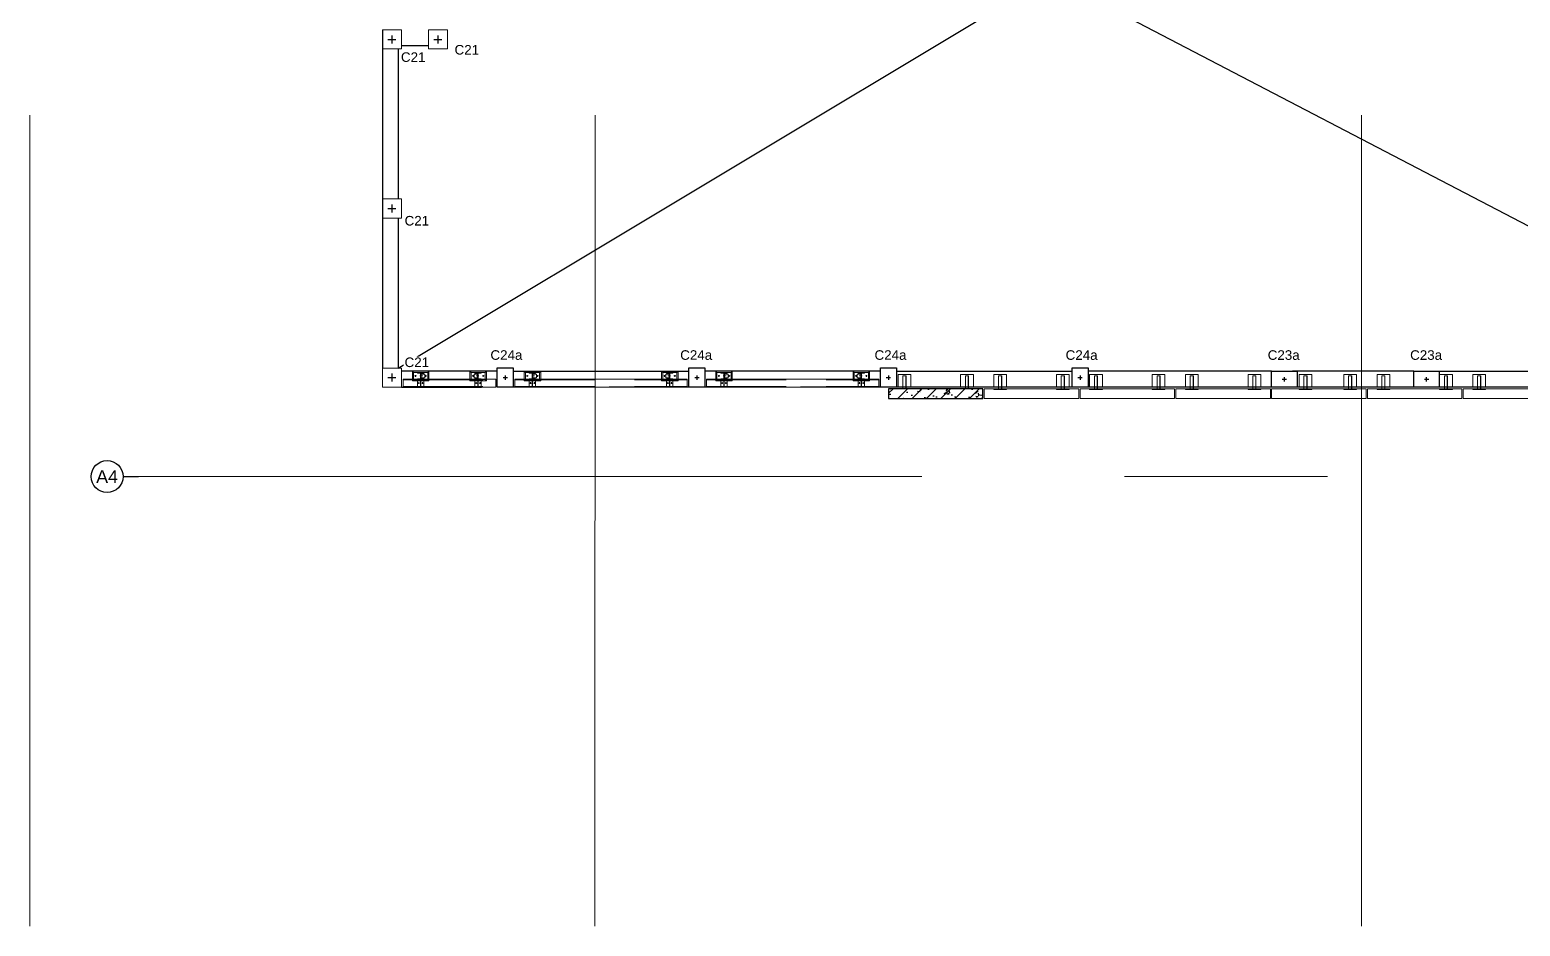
# Model space of a CAD drawing. Header units: millimetres. Extents: x 663313 to 1226001, y 1431724 to 1620898.
# Drawn here: x 663671.32 to 663694.66, y 1524759.19 to 1524773.23 of the extents above; entities that cross this region are included whole.
import ezdxf
from ezdxf.enums import TextEntityAlignment as Align

# ---------------------------------------------------------------- set-up
doc = ezdxf.new("R2010")
doc.units = ezdxf.units.MM
for name, pattern in [('Grid Line', [22.225, 12.7, -3.175, 3.175, -3.175]), ('HIDDEN', [0.375, 0.25, -0.125]), ('XKITLINE00', [0]), ('XKITLINE02', [4, 2, -2])]:
    doc.linetypes.add(name, pattern=pattern)
for name, color, linetype in [('000 - CONCRETE_COL_HATCH_', 251, 'Continuous'), ('000 - CONCRETE_PRECAST_CUT_COLOR_4', 4, 'Continuous'), ('000 - CONCRETE_PRECAST_MAIN_COLOR_1', 1, 'Continuous'), ('000 - CONCRETE_PRECAST_WIPEOUT_', 250, 'Continuous'), ('BR', 6, 'Continuous'), ('CVA044__', 2, 'Continuous'), ('DIM', 1, 'Continuous'), ('Stan-Dim', 6, 'Continuous')]:
    doc.layers.add(name, color=color, linetype=linetype)
for name, color, linetype, lineweight in [('A-FLOR-E', 2, 'Continuous', 9), ('Bolt', 7, 'Continuous', 0), ('Part', 2, 'Continuous', 0), ('S-GRID', 1, 'Continuous', 9)]:
    doc.layers.add(name, color=color, linetype=linetype, lineweight=lineweight)
doc.styles.add('Arial', font='arial.ttf')
doc.styles.add('CKST2', font='romans.shx', dxfattribs={"width": 0.8, "height": 4})

# ---------------------------------------------------------------- blocks, each defined once
blk = doc.blocks.new('C25')
at = {"layer": 'BR', "color": 1}
for p, q in [((-0.034, 0), (0.034, 0)), ((0, 0.034), (0, -0.034))]:
    blk.add_line(p, q, dxfattribs=at)
at = {"layer": 'BR', "color": 5, "ltscale": 5}
blk.add_lwpolyline([(-0.125, 0.2), (0.125, 0.2), (0.125, -0.2), (-0.125, -0.2)], close=True, dxfattribs=at)
blk = doc.blocks.new('C21')
at = {"color": 251}
for p, q in [((0, 0.063), (0, -0.063)), ((0.063, 0), (-0.063, 0))]:
    blk.add_line(p, q, dxfattribs=at)
at = {"layer": 'A-FLOR-E', "color": 5}
blk.add_lwpolyline([(0.15, 0.15), (0.15, -0.15), (-0.15, -0.15), (-0.15, 0.15)], close=True, dxfattribs=at)
blk = doc.blocks.new('C24a')
at = {"layer": 'BR', "color": 1}
for p, q in [((0.034, 0), (-0.034, 0)), ((0, 0.034), (0, -0.034))]:
    blk.add_line(p, q, dxfattribs=at)
at = {"layer": 'BR', "color": 5, "ltscale": 5}
blk.add_lwpolyline([(0.15, 0.125), (0.15, -0.125), (-0.15, -0.125), (-0.15, 0.125)], close=True, dxfattribs=at)
blk = doc.blocks.new('Grid3')
at = {"layer": 'Stan-Dim', "color": 3}
blk.add_line((-4.87, 0), (0, 0), dxfattribs=at)
blk.add_circle((-9.87, 0), 5, dxfattribs=at)
at = {"layer": 'Stan-Dim', "style": 'CKST2', "width": 0.8}
blk.add_attdef('00', text='', height=4, dxfattribs=at).set_placement((-9.87, 0), align=Align.MIDDLE_CENTER)
blk = doc.blocks.new('*U5723')
blk.add_wipeout([(0, 0), (1480, 0), (1480, 150), (0, 150)]).dxf.layer = '000 - CONCRETE_PRECAST_WIPEOUT_'
at = {"layer": '000 - CONCRETE_COL_HATCH_'}
h = blk.add_hatch(dxfattribs=at)
h.set_pattern_fill('ANSI31', color=256)
h.set_pattern_definition([(45, (1531882.3, 694828.04), (-112.253202, 112.253202), [])])
h.paths.add_polyline_path([(0, 0), (1480, 0), (1480, 150), (0, 150)])
h = blk.add_hatch(dxfattribs=at)
h.set_pattern_fill('AR-CONC', color=256, scale=0.05)
h.set_pattern_definition([(50, (1531882.3, 695178.04), (455.46167, -39.84771), [47.625, -523.875]), (355, (1531882.3, 695178.04), (-88.10855, 477.64211), [38.1, -419.10146]), (100.451445, (1531920.25, 695174.7), (367.35312, 437.79438), [40.47502, -445.22561]), (46.1842, (1531882.3, 695305.04), (677.6976, -105.10582), [71.4375, -785.8125]), (96.635558, (1531938.8, 695296.3), (593.51034, 618.5653), [60.71256, -667.83902]), (351.18415, (1531882.3, 695305.04), (593.51034, 618.5653), [57.14992, -628.64933]), (21, (1531945.8, 695273.3), (379.03598, -255.662995), [47.625, -523.875]), (326, (1531945.8, 695273.3), (154.50507, 460.46992), [38.1, -419.1]), (71.451445, (1531977.4, 695252), (533.54105, 204.80692), [40.47502, -445.22484]), (37.5, (1531882.3, 695178.04), (7.721508, 211.387597), [0, -414.02, 0, -425.45, 0, -420.6875]), (7.5, (1531882.3, 695178.04), (167.049156, 250.451437), [0, -242.57, 0, -404.495, 0, -160.3375]), (327.5, (1531740.69, 695178.04), (338.976488, -14.32186), [0, -158.75, 0, -495.3, 0, -657.225]), (317.5, (1531677.2, 695178.04), (370.322953, 63.56623), [0, -206.375, 0, -328.93, 0, -466.725])])
h.paths.add_polyline_path([(0, 0), (1480, 0), (1480, 150), (0, 150)])
at = {"layer": '000 - CONCRETE_PRECAST_MAIN_COLOR_1', "color": 0}
blk.add_lwpolyline([(0, 0), (1480, 0), (1480, 150), (0, 150)], close=True, dxfattribs=at)
blk = doc.blocks.new('44')
at = {"layer": 'Bolt', "color": 21, "linetype": 'XKITLINE00', "lineweight": 0}
for p, q in [((19.865, 44.646), (19.874, 44.646)), ((19.865, 44.586), (19.874, 44.586)), ((19.879, 44.66), (19.879, 44.65)), ((19.879, 44.632), (19.879, 44.641)), ((19.879, 44.6), (19.879, 44.59)), ((19.879, 44.572), (19.879, 44.581)), ((19.893, 44.646), (19.884, 44.646)), ((19.893, 44.586), (19.884, 44.586)), ((19.975, 44.696), (19.984, 44.696)), ((19.975, 44.696), (19.984, 44.696)), ((19.989, 44.71), (19.989, 44.7)), ((19.989, 44.71), (19.989, 44.7)), ((19.989, 44.682), (19.989, 44.691)), ((19.989, 44.682), (19.989, 44.691)), ((20.003, 44.696), (19.994, 44.696)), ((20.003, 44.696), (19.994, 44.696)), ((19.975, 44.536), (19.984, 44.536)), ((19.975, 44.536), (19.984, 44.536)), ((19.989, 44.55), (19.989, 44.54)), ((19.989, 44.55), (19.989, 44.54)), ((19.989, 44.522), (19.989, 44.531)), ((19.989, 44.522), (19.989, 44.531)), ((20.003, 44.536), (19.994, 44.536)), ((20.003, 44.536), (19.994, 44.536)), ((19.865, 43.746), (19.874, 43.746)), ((19.865, 43.686), (19.874, 43.686)), ((19.879, 43.76), (19.879, 43.75)), ((19.879, 43.732), (19.879, 43.741)), ((19.879, 43.7), (19.879, 43.69)), ((19.879, 43.672), (19.879, 43.681)), ((19.893, 43.746), (19.884, 43.746)), ((19.893, 43.686), (19.884, 43.686)), ((19.975, 43.796), (19.984, 43.796)), ((19.975, 43.796), (19.984, 43.796)), ((19.989, 43.81), (19.989, 43.8)), ((19.989, 43.81), (19.989, 43.8)), ((19.989, 43.782), (19.989, 43.791)), ((19.989, 43.782), (19.989, 43.791)), ((19.989, 43.65), (19.989, 43.64)), ((19.989, 43.65), (19.989, 43.64)), ((20.003, 43.796), (19.994, 43.796)), ((20.003, 43.796), (19.994, 43.796)), ((19.975, 43.636), (19.984, 43.636)), ((19.975, 43.636), (19.984, 43.636)), ((19.989, 43.622), (19.989, 43.631)), ((19.989, 43.622), (19.989, 43.631)), ((20.003, 43.636), (19.994, 43.636)), ((20.003, 43.636), (19.994, 43.636)), ((19.975, 42.946), (19.984, 42.946)), ((19.975, 42.946), (19.984, 42.946)), ((19.989, 42.96), (19.989, 42.95)), ((19.989, 42.96), (19.989, 42.95)), ((19.989, 42.932), (19.989, 42.941)), ((19.989, 42.932), (19.989, 42.941)), ((20.003, 42.946), (19.994, 42.946)), ((20.003, 42.946), (19.994, 42.946)), ((19.865, 42.896), (19.874, 42.896)), ((19.865, 42.836), (19.874, 42.836)), ((19.879, 42.91), (19.879, 42.9)), ((19.879, 42.882), (19.879, 42.891)), ((19.879, 42.85), (19.879, 42.84)), ((19.879, 42.822), (19.879, 42.831)), ((19.893, 42.896), (19.884, 42.896)), ((19.893, 42.836), (19.884, 42.836)), ((19.975, 42.786), (19.984, 42.786)), ((19.975, 42.786), (19.984, 42.786)), ((19.989, 42.8), (19.989, 42.79)), ((19.989, 42.8), (19.989, 42.79)), ((19.989, 42.772), (19.989, 42.781)), ((19.989, 42.772), (19.989, 42.781)), ((20.003, 42.786), (19.994, 42.786)), ((20.003, 42.786), (19.994, 42.786)), ((19.865, 40.746), (19.874, 40.746)), ((19.865, 40.686), (19.874, 40.686)), ((19.879, 40.76), (19.879, 40.751)), ((19.879, 40.732), (19.879, 40.741)), ((19.879, 40.7), (19.879, 40.691)), ((19.879, 40.672), (19.879, 40.681)), ((19.893, 40.746), (19.884, 40.746)), ((19.893, 40.686), (19.884, 40.686)), ((19.975, 40.796), (19.984, 40.796)), ((19.975, 40.796), (19.984, 40.796)), ((19.975, 40.636), (19.984, 40.636)), ((19.975, 40.636), (19.984, 40.636)), ((19.989, 40.81), (19.989, 40.801)), ((19.989, 40.81), (19.989, 40.801)), ((19.989, 40.782), (19.989, 40.791)), ((19.989, 40.782), (19.989, 40.791)), ((19.989, 40.65), (19.989, 40.641)), ((19.989, 40.65), (19.989, 40.641)), ((19.989, 40.622), (19.989, 40.631)), ((19.989, 40.622), (19.989, 40.631)), ((20.003, 40.796), (19.994, 40.796)), ((20.003, 40.796), (19.994, 40.796)), ((20.003, 40.636), (19.994, 40.636)), ((20.003, 40.636), (19.994, 40.636)), ((19.879, 39.91), (19.879, 39.901)), ((19.975, 39.946), (19.984, 39.946)), ((19.975, 39.946), (19.984, 39.946)), ((19.989, 39.96), (19.989, 39.951)), ((19.989, 39.96), (19.989, 39.951)), ((19.989, 39.932), (19.989, 39.941)), ((19.989, 39.932), (19.989, 39.941)), ((20.003, 39.946), (19.994, 39.946)), ((20.003, 39.946), (19.994, 39.946)), ((19.865, 39.896), (19.874, 39.896)), ((19.865, 39.836), (19.874, 39.836)), ((19.879, 39.882), (19.879, 39.891)), ((19.879, 39.85), (19.879, 39.841)), ((19.879, 39.822), (19.879, 39.831)), ((19.893, 39.896), (19.884, 39.896)), ((19.893, 39.836), (19.884, 39.836)), ((19.975, 39.786), (19.984, 39.786)), ((19.975, 39.786), (19.984, 39.786)), ((19.989, 39.8), (19.989, 39.791)), ((19.989, 39.8), (19.989, 39.791)), ((19.989, 39.772), (19.989, 39.781)), ((19.989, 39.772), (19.989, 39.781)), ((20.003, 39.786), (19.994, 39.786)), ((20.003, 39.786), (19.994, 39.786)), ((19.989, 37.81), (19.989, 37.801)), ((19.989, 37.81), (19.989, 37.801)), ((19.865, 37.746), (19.874, 37.746)), ((19.865, 37.686), (19.874, 37.686)), ((19.879, 37.76), (19.879, 37.751)), ((19.879, 37.732), (19.879, 37.741)), ((19.879, 37.7), (19.879, 37.691)), ((19.879, 37.672), (19.879, 37.681)), ((19.893, 37.746), (19.884, 37.746)), ((19.893, 37.686), (19.884, 37.686)), ((19.975, 37.796), (19.984, 37.796)), ((19.975, 37.796), (19.984, 37.796)), ((19.975, 37.636), (19.984, 37.636)), ((19.975, 37.636), (19.984, 37.636)), ((19.989, 37.782), (19.989, 37.791)), ((19.989, 37.782), (19.989, 37.791)), ((19.989, 37.65), (19.989, 37.641)), ((19.989, 37.65), (19.989, 37.641)), ((19.989, 37.622), (19.989, 37.631)), ((19.989, 37.622), (19.989, 37.631)), ((20.003, 37.796), (19.994, 37.796)), ((20.003, 37.796), (19.994, 37.796)), ((20.003, 37.636), (19.994, 37.636)), ((20.003, 37.636), (19.994, 37.636))]:
    blk.add_line(p, q, dxfattribs=at)
at = {"layer": 'Bolt', "color": 21, "linetype": 'XKITLINE02', "lineweight": 0}
for p, q in [((19.969, 44.613), (19.969, 44.608)), ((19.982, 44.613), (19.982, 44.619)), ((19.982, 44.619), (19.982, 44.613)), ((19.989, 44.627), (19.989, 44.584)), ((19.996, 44.613), (19.996, 44.619)), ((19.996, 44.619), (19.996, 44.613)), ((20.008, 44.613), (20.008, 44.608)), ((19.969, 43.719), (19.969, 43.724)), ((19.982, 43.719), (19.982, 43.713)), ((19.982, 43.713), (19.982, 43.719)), ((19.989, 43.705), (19.989, 43.748)), ((19.996, 43.719), (19.996, 43.713)), ((19.996, 43.713), (19.996, 43.719)), ((20.008, 43.719), (20.008, 43.724)), ((19.969, 42.863), (19.969, 42.858)), ((19.982, 42.863), (19.982, 42.869)), ((19.982, 42.869), (19.982, 42.863)), ((19.989, 42.877), (19.989, 42.834)), ((19.996, 42.863), (19.996, 42.869)), ((19.996, 42.869), (19.996, 42.863)), ((20.008, 42.863), (20.008, 42.858)), ((19.969, 40.719), (19.969, 40.724)), ((19.982, 40.719), (19.982, 40.713)), ((19.982, 40.713), (19.982, 40.719)), ((19.989, 40.705), (19.989, 40.748)), ((19.996, 40.719), (19.996, 40.713)), ((19.996, 40.713), (19.996, 40.719)), ((20.008, 40.719), (20.008, 40.724)), ((19.969, 39.863), (19.969, 39.858)), ((19.982, 39.863), (19.982, 39.869)), ((19.982, 39.869), (19.982, 39.863)), ((19.989, 39.877), (19.989, 39.834)), ((19.996, 39.863), (19.996, 39.869)), ((19.996, 39.869), (19.996, 39.863)), ((20.008, 39.863), (20.008, 39.858)), ((19.969, 37.719), (19.969, 37.724)), ((19.982, 37.719), (19.982, 37.713)), ((19.982, 37.713), (19.982, 37.719)), ((19.989, 37.705), (19.989, 37.748)), ((19.996, 37.719), (19.996, 37.713)), ((19.996, 37.713), (19.996, 37.719)), ((20.008, 37.719), (20.008, 37.724))]:
    blk.add_line(p, q, dxfattribs=at)
at = {"layer": 'Part', "color": 251, "linetype": 'HIDDEN', "lineweight": 0, "ltscale": 5}
for p, q in [((19.822, 44.891), (19.822, 43.441)), ((19.931, 44.891), (19.931, 43.441)), ((19.822, 43.141), (19.822, 40.442)), ((19.931, 43.141), (19.931, 40.442)), ((19.822, 40.141), (19.822, 37.441)), ((19.931, 40.141), (19.931, 37.441))]:
    blk.add_line(p, q, dxfattribs=at)
at = {"layer": 'Part', "linetype": 'XKITLINE02', "lineweight": 0}
for p, q in [((19.939, 44.619), (19.819, 44.619)), ((19.939, 44.613), (19.819, 44.613)), ((19.959, 44.608), (20.019, 44.608)), ((19.939, 43.719), (19.819, 43.719)), ((19.939, 43.713), (19.819, 43.713)), ((19.959, 43.724), (20.019, 43.724)), ((19.939, 42.869), (19.819, 42.869)), ((19.939, 42.863), (19.819, 42.863)), ((19.959, 42.858), (20.019, 42.858)), ((19.939, 40.719), (19.819, 40.719)), ((19.939, 40.713), (19.819, 40.713)), ((19.959, 40.724), (20.019, 40.724)), ((19.939, 39.869), (19.819, 39.869)), ((19.939, 39.863), (19.819, 39.863)), ((19.959, 39.858), (20.019, 39.858)), ((19.939, 37.719), (19.819, 37.719)), ((19.939, 37.713), (19.819, 37.713)), ((19.959, 37.724), (20.019, 37.724))]:
    blk.add_line(p, q, dxfattribs=at)
at = {"layer": 'Part', "color": 21, "linetype": 'XKITLINE02', "lineweight": 0}
for p, q in [((19.909, 44.619), (19.909, 44.613)), ((19.909, 43.713), (19.909, 43.719)), ((19.909, 42.869), (19.909, 42.863)), ((19.909, 40.713), (19.909, 40.719)), ((19.909, 39.869), (19.909, 39.863)), ((19.909, 37.713), (19.909, 37.719)), ((19.989, 37.021), (19.789, 37.021)), ((19.989, 36.041), (19.789, 36.041)), ((19.989, 35.521), (19.789, 35.521)), ((19.989, 34.541), (19.789, 34.541)), ((19.989, 34.021), (19.789, 34.021)), ((19.989, 33.041), (19.789, 33.041)), ((19.989, 32.521), (19.789, 32.521)), ((19.989, 31.541), (19.789, 31.541)), ((19.989, 30.741), (19.789, 30.741)), ((19.989, 30.041), (19.789, 30.041)), ((19.989, 29.521), (19.789, 29.521)), ((19.989, 28.541), (19.789, 28.541)), ((19.989, 28.021), (19.789, 28.021))]:
    blk.add_line(p, q, dxfattribs=at)
at = {"layer": 'Part', "color": 252, "linetype": 'HIDDEN', "lineweight": 0, "ltscale": 2}
for p, q in [((19.934, 44.726), (19.914, 44.746)), ((19.934, 44.506), (19.914, 44.486)), ((19.934, 43.826), (19.914, 43.846)), ((19.934, 43.606), (19.914, 43.586)), ((19.934, 42.976), (19.914, 42.996)), ((19.934, 42.756), (19.914, 42.736)), ((19.934, 40.826), (19.914, 40.846)), ((19.934, 40.606), (19.914, 40.586)), ((19.934, 39.976), (19.914, 39.996)), ((19.934, 39.756), (19.914, 39.736)), ((19.934, 37.826), (19.914, 37.846)), ((19.934, 37.606), (19.914, 37.586))]:
    blk.add_line(p, q, dxfattribs=at)
at = {"layer": 'Part', "lineweight": 0}
for p, q in [((20.064, 44.746), (20.044, 44.726)), ((20.064, 44.486), (20.044, 44.506)), ((20.064, 43.846), (20.044, 43.826)), ((20.064, 43.586), (20.044, 43.606)), ((20.064, 42.996), (20.044, 42.976)), ((20.064, 42.736), (20.044, 42.756)), ((20.064, 40.846), (20.044, 40.826)), ((20.064, 40.586), (20.044, 40.606)), ((20.064, 39.996), (20.044, 39.976)), ((20.064, 39.736), (20.044, 39.756)), ((20.064, 37.846), (20.044, 37.826)), ((20.064, 37.586), (20.044, 37.606))]:
    blk.add_line(p, q, dxfattribs=at)
at = {"layer": 'Part', "color": 4, "lineweight": 0}
for points in [[(19.939, 43.441), (19.939, 44.891), (19.814, 44.891), (19.814, 43.441)], [(19.939, 40.442), (19.939, 43.142), (19.814, 43.142), (19.814, 40.442)], [(19.939, 37.441), (19.939, 40.141), (19.814, 40.141), (19.814, 37.441)]]:
    blk.add_lwpolyline(points, close=True, dxfattribs=at)
at = {"layer": 'Part', "linetype": 'XKITLINE02', "lineweight": 0}
for points in [[(19.939, 44.566), (19.819, 44.566), (19.819, 44.666), (19.939, 44.666)], [(19.959, 44.613), (19.959, 44.553), (20.019, 44.553), (20.019, 44.613)], [(19.939, 43.766), (19.819, 43.766), (19.819, 43.666), (19.939, 43.666)], [(19.959, 43.719), (19.959, 43.779), (20.019, 43.779), (20.019, 43.719)], [(19.939, 42.816), (19.819, 42.816), (19.819, 42.916), (19.939, 42.916)], [(19.959, 42.863), (19.959, 42.803), (20.019, 42.803), (20.019, 42.863)], [(19.939, 40.766), (19.819, 40.766), (19.819, 40.666), (19.939, 40.666)], [(19.959, 40.719), (19.959, 40.779), (20.019, 40.779), (20.019, 40.719)], [(19.939, 39.816), (19.819, 39.816), (19.819, 39.916), (19.939, 39.916)], [(19.959, 39.863), (19.959, 39.803), (20.019, 39.803), (20.019, 39.863)], [(19.939, 37.766), (19.819, 37.766), (19.819, 37.666), (19.939, 37.666)], [(19.959, 37.719), (19.959, 37.779), (20.019, 37.779), (20.019, 37.719)]]:
    blk.add_lwpolyline(points, dxfattribs=at)
at = {"layer": 'Part', "color": 252, "linetype": 'HIDDEN', "lineweight": 0, "ltscale": 2}
for points in [[(19.939, 44.746), (19.914, 44.746), (19.914, 44.486), (19.939, 44.486)], [(19.939, 44.726), (19.934, 44.726), (19.934, 44.506), (19.939, 44.506)], [(19.939, 43.586), (19.914, 43.586), (19.914, 43.846), (19.939, 43.846)], [(19.939, 43.606), (19.934, 43.606), (19.934, 43.826), (19.939, 43.826)], [(19.939, 42.996), (19.914, 42.996), (19.914, 42.736), (19.939, 42.736)], [(19.939, 42.976), (19.934, 42.976), (19.934, 42.756), (19.939, 42.756)], [(19.939, 40.586), (19.914, 40.586), (19.914, 40.846), (19.939, 40.846)], [(19.939, 40.606), (19.934, 40.606), (19.934, 40.826), (19.939, 40.826)], [(19.939, 39.996), (19.914, 39.996), (19.914, 39.736), (19.939, 39.736)], [(19.939, 39.976), (19.934, 39.976), (19.934, 39.756), (19.939, 39.756)], [(19.939, 37.586), (19.914, 37.586), (19.914, 37.846), (19.939, 37.846)], [(19.939, 37.606), (19.934, 37.606), (19.934, 37.826), (19.939, 37.826)]]:
    blk.add_lwpolyline(points, dxfattribs=at)
at = {"layer": 'Part', "lineweight": 0}
for points in [[(19.939, 44.486), (20.064, 44.486), (20.064, 44.746), (19.939, 44.746)], [(19.939, 44.506), (20.044, 44.506), (20.044, 44.726), (19.939, 44.726)], [(19.939, 43.846), (20.064, 43.846), (20.064, 43.586), (19.939, 43.586)], [(19.939, 43.826), (20.044, 43.826), (20.044, 43.606), (19.939, 43.606)], [(19.939, 42.736), (20.064, 42.736), (20.064, 42.996), (19.939, 42.996)], [(19.939, 42.756), (20.044, 42.756), (20.044, 42.976), (19.939, 42.976)], [(19.939, 40.846), (20.064, 40.846), (20.064, 40.586), (19.939, 40.586)], [(19.939, 40.826), (20.044, 40.826), (20.044, 40.606), (19.939, 40.606)], [(19.939, 39.736), (20.064, 39.736), (20.064, 39.996), (19.939, 39.996)], [(19.939, 39.756), (20.044, 39.756), (20.044, 39.976), (19.939, 39.976)], [(19.939, 37.846), (20.064, 37.846), (20.064, 37.586), (19.939, 37.586)], [(19.939, 37.826), (20.044, 37.826), (20.044, 37.606), (19.939, 37.606)]]:
    blk.add_lwpolyline(points, dxfattribs=at)
at = {"layer": 'Part', "linetype": 'XKITLINE02', "lineweight": 0}
for points in [[(19.939, 44.666), (19.947, 44.666), (19.947, 44.619), (20.031, 44.619), (20.031, 44.666), (20.039, 44.666), (20.039, 44.566), (20.031, 44.566), (20.031, 44.613), (19.947, 44.613), (19.947, 44.566), (19.939, 44.566)], [(19.939, 43.666), (19.947, 43.666), (19.947, 43.713), (20.031, 43.713), (20.031, 43.666), (20.039, 43.666), (20.039, 43.766), (20.031, 43.766), (20.031, 43.719), (19.947, 43.719), (19.947, 43.766), (19.939, 43.766)], [(19.939, 42.916), (19.947, 42.916), (19.947, 42.869), (20.031, 42.869), (20.031, 42.916), (20.039, 42.916), (20.039, 42.816), (20.031, 42.816), (20.031, 42.863), (19.947, 42.863), (19.947, 42.816), (19.939, 42.816)], [(19.939, 40.666), (19.947, 40.666), (19.947, 40.713), (20.031, 40.713), (20.031, 40.666), (20.039, 40.666), (20.039, 40.766), (20.031, 40.766), (20.031, 40.719), (19.947, 40.719), (19.947, 40.766), (19.939, 40.766)], [(19.939, 39.916), (19.947, 39.916), (19.947, 39.869), (20.031, 39.869), (20.031, 39.916), (20.039, 39.916), (20.039, 39.816), (20.031, 39.816), (20.031, 39.863), (19.947, 39.863), (19.947, 39.816), (19.939, 39.816)], [(19.939, 37.666), (19.947, 37.666), (19.947, 37.713), (20.031, 37.713), (20.031, 37.666), (20.039, 37.666), (20.039, 37.766), (20.031, 37.766), (20.031, 37.719), (19.947, 37.719), (19.947, 37.766), (19.939, 37.766)]]:
    blk.add_lwpolyline(points, close=True, dxfattribs=at)
at = {"layer": 'Part', "color": 21, "linetype": 'XKITLINE00', "lineweight": 0}
for points in [[(19.789, 37.291), (19.789, 35.811), (19.639, 35.811), (19.639, 37.291)], [(19.789, 35.791), (19.789, 34.311), (19.639, 34.311), (19.639, 35.791)], [(19.789, 34.291), (19.789, 32.811), (19.639, 32.811), (19.639, 34.291)], [(19.639, 31.311), (19.639, 32.791), (19.789, 32.791), (19.789, 31.311)], [(19.789, 31.291), (19.789, 29.811), (19.639, 29.811), (19.639, 31.291)], [(19.789, 29.791), (19.789, 28.311), (19.639, 28.311), (19.639, 29.791)], [(19.639, 26.811), (19.639, 28.291), (19.789, 28.291), (19.789, 26.811)]]:
    blk.add_lwpolyline(points, close=True, dxfattribs=at)
at = {"layer": 'Part', "color": 21, "linetype": 'HIDDEN', "lineweight": 0, "ltscale": 8}
for points in [[(19.789, 37.141), (19.779, 37.141), (19.779, 36.941), (19.789, 36.941)], [(19.789, 36.161), (19.779, 36.161), (19.779, 35.961), (19.789, 35.961)], [(19.789, 35.641), (19.779, 35.641), (19.779, 35.441), (19.789, 35.441)], [(19.789, 34.661), (19.779, 34.661), (19.779, 34.461), (19.789, 34.461)], [(19.789, 34.141), (19.779, 34.141), (19.779, 33.941), (19.789, 33.941)], [(19.789, 33.161), (19.779, 33.161), (19.779, 32.961), (19.789, 32.961)], [(19.789, 32.641), (19.779, 32.641), (19.779, 32.441), (19.789, 32.441)], [(19.789, 31.661), (19.779, 31.661), (19.779, 31.461), (19.789, 31.461)], [(19.789, 30.861), (19.779, 30.861), (19.779, 30.661), (19.789, 30.661)], [(19.789, 30.161), (19.779, 30.161), (19.779, 29.961), (19.789, 29.961)], [(19.789, 29.641), (19.779, 29.641), (19.779, 29.441), (19.789, 29.441)], [(19.789, 28.661), (19.779, 28.661), (19.779, 28.461), (19.789, 28.461)], [(19.789, 28.141), (19.779, 28.141), (19.779, 27.941), (19.789, 27.941)]]:
    blk.add_lwpolyline(points, dxfattribs=at)
for points in [[(19.814, 36.941), (20.014, 36.941), (20.014, 37.141), (19.814, 37.141)], [(19.814, 35.961), (20.014, 35.961), (20.014, 36.161), (19.814, 36.161)], [(19.814, 35.441), (20.014, 35.441), (20.014, 35.641), (19.814, 35.641)], [(19.814, 34.461), (20.014, 34.461), (20.014, 34.661), (19.814, 34.661)], [(19.814, 33.941), (20.014, 33.941), (20.014, 34.141), (19.814, 34.141)], [(19.814, 32.961), (20.014, 32.961), (20.014, 33.161), (19.814, 33.161)], [(19.814, 32.441), (20.014, 32.441), (20.014, 32.641), (19.814, 32.641)], [(19.814, 31.461), (20.014, 31.461), (20.014, 31.661), (19.814, 31.661)], [(19.814, 30.661), (20.014, 30.661), (20.014, 30.861), (19.814, 30.861)], [(19.814, 29.961), (20.014, 29.961), (20.014, 30.161), (19.814, 30.161)], [(19.814, 29.441), (20.014, 29.441), (20.014, 29.641), (19.814, 29.641)], [(19.814, 28.461), (20.014, 28.461), (20.014, 28.661), (19.814, 28.661)], [(19.814, 27.941), (20.014, 27.941), (20.014, 28.141), (19.814, 28.141)]]:
    blk.add_lwpolyline(points, close=True, dxfattribs=at)
at = {"layer": 'Part', "color": 21, "linetype": 'XKITLINE02', "lineweight": 0}
for points in [[(19.789, 37.016), (19.989, 37.016), (19.989, 37.066), (19.789, 37.066)], [(19.789, 36.036), (19.989, 36.036), (19.989, 36.086), (19.789, 36.086)], [(19.789, 35.516), (19.989, 35.516), (19.989, 35.566), (19.789, 35.566)], [(19.789, 34.536), (19.989, 34.536), (19.989, 34.586), (19.789, 34.586)], [(19.789, 34.016), (19.989, 34.016), (19.989, 34.066), (19.789, 34.066)], [(19.789, 33.036), (19.989, 33.036), (19.989, 33.086), (19.789, 33.086)], [(19.789, 32.516), (19.989, 32.516), (19.989, 32.566), (19.789, 32.566)], [(19.789, 31.536), (19.989, 31.536), (19.989, 31.586), (19.789, 31.586)], [(19.789, 30.736), (19.989, 30.736), (19.989, 30.786), (19.789, 30.786)], [(19.789, 30.036), (19.989, 30.036), (19.989, 30.086), (19.789, 30.086)], [(19.789, 29.516), (19.989, 29.516), (19.989, 29.566), (19.789, 29.566)], [(19.789, 28.536), (19.989, 28.536), (19.989, 28.586), (19.789, 28.586)], [(19.789, 28.016), (19.989, 28.016), (19.989, 28.066), (19.789, 28.066)]]:
    blk.add_lwpolyline(points, dxfattribs=at)
at = {"layer": '000 - CONCRETE_PRECAST_CUT_COLOR_4', "xscale": 0.0009999999999999994, "yscale": 0.0009999999999999994, "zscale": 0.0009999999999999994, "rotation": 270}
blk.add_blockref('*U5723', (19.639, 37.291), dxfattribs=at)

msp = doc.modelspace()

# ---------------------------------------------------------------- linework, layer by layer
at = {"layer": 'DIM', "linetype": 'HIDDEN', "ltscale": 50}
for p, q in [((663677.0945, 1524767.9341), (663696.5195, 1524779.5842)), ((663699.1446, 1524767.8836), (663677.8655, 1524778.9746))]:
    msp.add_line(p, q, dxfattribs=at)
at = {"layer": 'DIM', "color": 253, "linetype": 'HIDDEN', "ltscale": 5}
for p, q in [((663681.6443, 1524767.6347), (663678.8943, 1524767.6347)), ((663684.6443, 1524767.6346), (663681.8943, 1524767.6347))]:
    msp.add_line(p, q, dxfattribs=at)
at = {"layer": 'DIM', "color": 2}
for p, q in [((663687.6443, 1524767.6345), (663684.8943, 1524767.6346)), ((663699.1446, 1524767.6342), (663693.2945, 1524767.6343))]:
    msp.add_line(p, q, dxfattribs=at)
for points in [[(663676.8446, 1524773.2294), (663676.8445, 1524767.9341)], [(663677.0946, 1524772.9294), (663677.0946, 1524770.5819)], [(663677.5653, 1524772.9795), (663677.1449, 1524772.9794)], [(663677.0946, 1524770.2819), (663677.0945, 1524767.9341)], [(663678.6443, 1524767.8841), (663677.1447, 1524767.8841)], [(663678.8943, 1524767.8841), (663681.6443, 1524767.8839)], [(663684.6443, 1524767.8839), (663681.8943, 1524767.8839)], [(663684.8943, 1524767.8839), (663687.6443, 1524767.8838)], [(663690.7695, 1524767.8838), (663687.8943, 1524767.8838)], [(663692.9948, 1524767.8839), (663691.0945, 1524767.8838)], [(663693.2942, 1524767.8839), (663699.1446, 1524767.8836)], [(663690.7695, 1524767.6338), (663687.8943, 1524767.6338)], [(663692.9948, 1524767.6339), (663691.0945, 1524767.6338)]]:
    msp.add_lwpolyline(points, dxfattribs=at)
at = {"layer": 'DIM', "color": 253, "linetype": 'HIDDEN', "ltscale": 5}
msp.add_lwpolyline([(663677.1447, 1524767.6341), (663678.6443, 1524767.6344)], dxfattribs=at)
at = {"layer": 'S-GRID', "linetype": 'Grid Line'}
for p, q in [((663671.3243, 1524759.195), (663671.3249, 1524783.7921)), ((663680.1743, 1524759.1947), (663680.1749, 1524783.7921)), ((663692.1743, 1524759.1945), (663692.1749, 1524783.7921))]:
    msp.add_line(p, q, dxfattribs=at)
msp.add_lwpolyline([(663707.5167, 1524766.2341), (663672.9703, 1524766.2341)], dxfattribs=at)

# ---------------------------------------------------------------- block references
at = {"color": 2}
for name, p, rotation in [('C21', (663676.9949, 1524773.0794), 89.99860513390384), ('C21', (663677.7153, 1524773.0794), 89.99860513390384), ('C21', (663676.9948, 1524770.4309), 89.99860513390384), ('C21', (663676.9947, 1524767.7841), 89.99860513390384), ('C24a', (663678.7693, 1524767.7844), 89.99860513390374), ('C24a', (663681.7693, 1524767.7843), 89.99860513390374), ('C24a', (663684.7693, 1524767.7846), 89.99860513390374), ('C24a', (663687.7693, 1524767.7845), 89.99860513390374)]:
    msp.add_blockref(name, p, dxfattribs=dict(at, rotation=rotation))
ref = msp.add_blockref('Grid3', (663673.0279, 1524766.2341), dxfattribs=dict(xscale=0.05, yscale=0.05, zscale=0.05))
ref.add_attrib('00', 'A4', dxfattribs={"layer": 'Stan-Dim', "height": 0.2, "style": 'Arial'}).set_placement((663672.5344, 1524766.2341), align=Align.MIDDLE)
at = {"layer": 'DIM', "color": 2, "rotation": 89.99860517248617}
for p in [(663690.9695, 1524767.7589), (663693.1948, 1524767.7589)]:
    msp.add_blockref('C25', p, dxfattribs=at)

# ---------------------------------------------------------------- next in the draw order: texts
at = {"layer": 'CVA044__', "color": 3, "char_height": 0.15, "attachment_point": 5, "style": 'Arial', "bg_fill": 3, "box_fill_scale": 1.1, "bg_fill_color": 256, "bg_fill_true_color": 13158600, "bg_fill_transparency": 0}
for s, insert in [('\\A1;C21', (663678.1674, 1524772.9159)), ('\\A1;C21', (663677.3279, 1524772.8009)), ('\\A1;C21', (663677.385, 1524770.2392)), ('\\A1;C21', (663677.385, 1524768.0229)), ('\\A1;C24a', (663678.7873, 1524768.1363)), ('\\A1;C24a', (663681.759, 1524768.1362)), ('\\A1;C24a', (663684.8015, 1524768.1361)), ('\\A1;C24a', (663687.7944, 1524768.136)), ('\\A1;C23a', (663690.9585, 1524768.136)), ('\\A1;C23a', (663693.1886, 1524768.136))]:
    msp.add_mtext(s, dxfattribs=dict(at, insert=insert))

# ---------------------------------------------------------------- next in the draw order: block references
at = {"rotation": 90}
msp.add_blockref('44', (663722.0605, 1524747.8202), dxfattribs=at)

doc.saveas('drawing.dxf')
